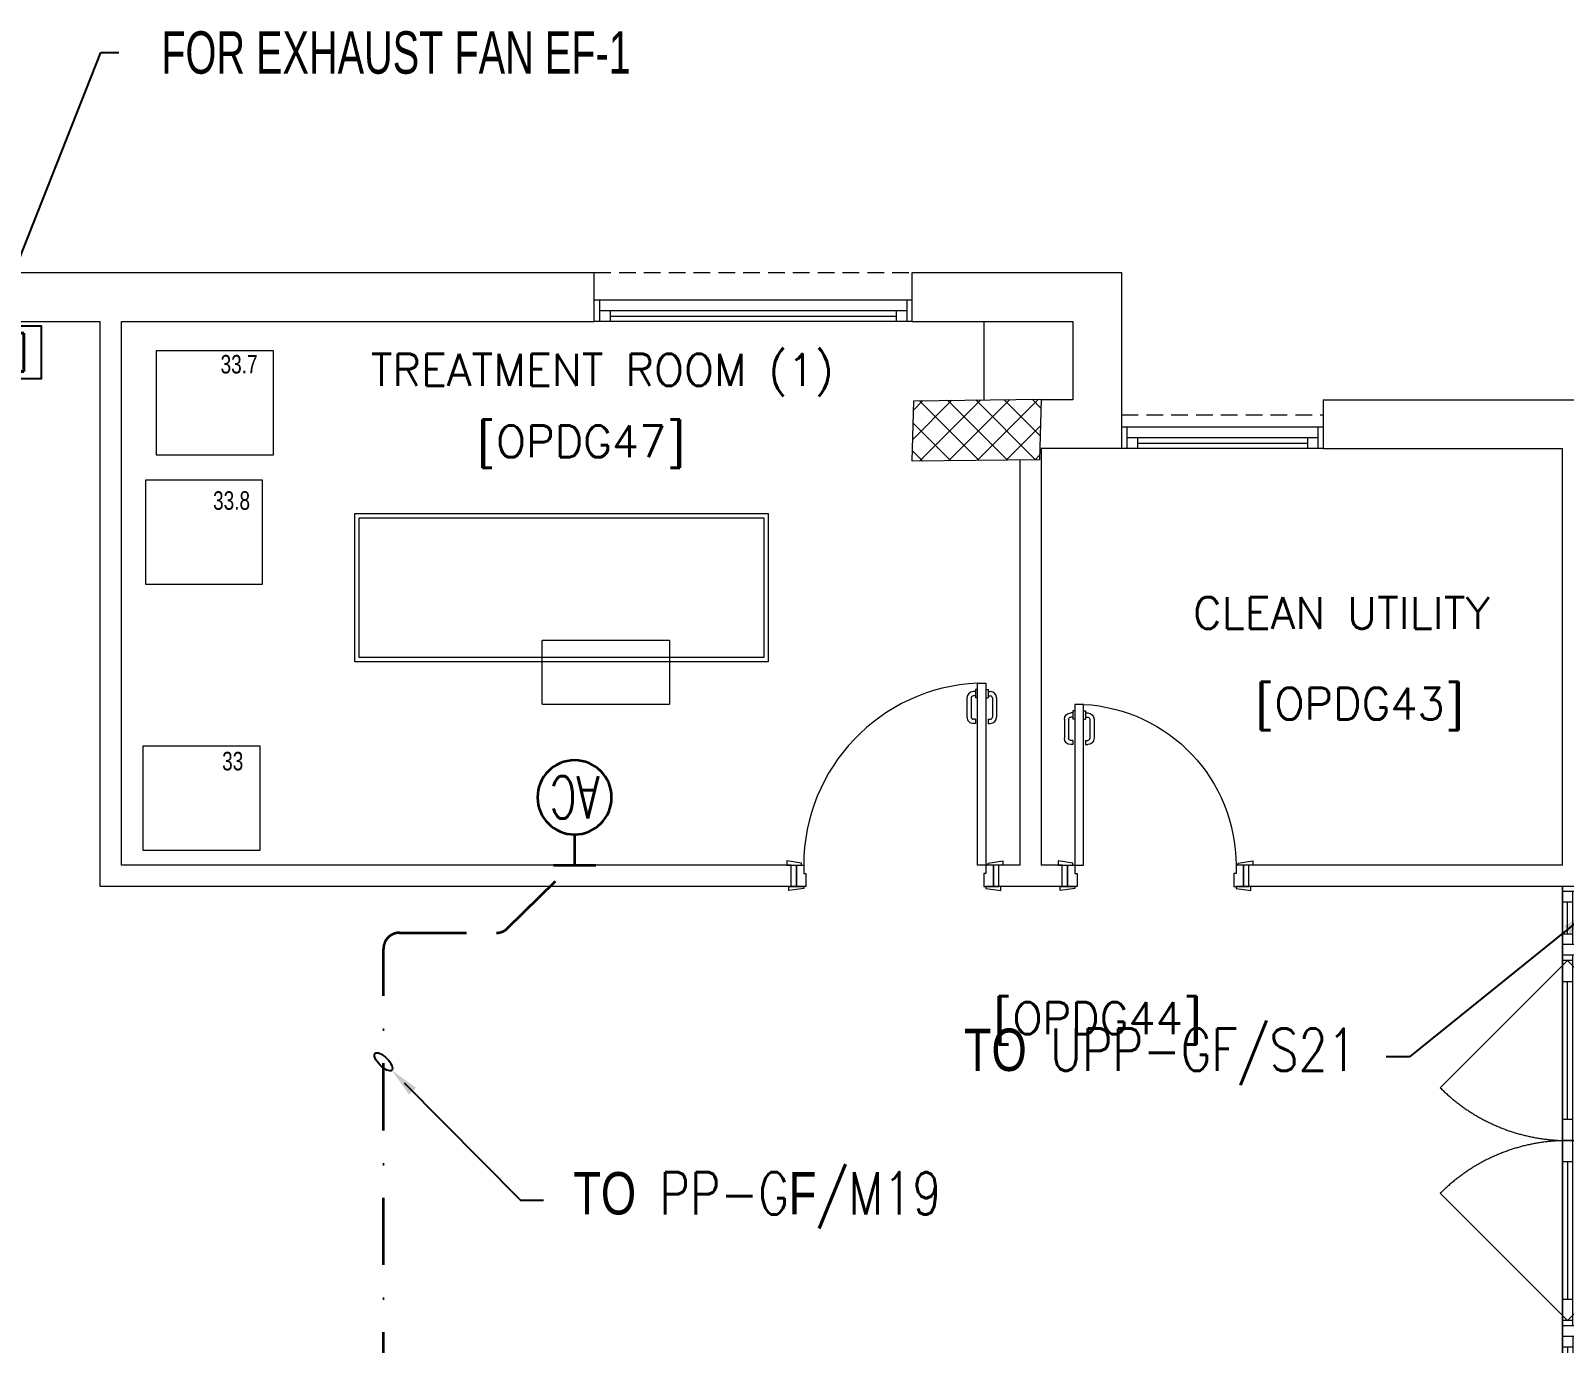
# Model space of a CAD drawing. Header units: inches. Extents: x -12418 to 57169, y -29325 to 19878.
# Drawn here: x 29850 to 37087, y 4349 to 10545 of the extents above; entities that cross this region are included whole.
import ezdxf
from ezdxf import colors
from ezdxf.entities.mleader import LeaderData, LeaderLine
from ezdxf.enums import TextEntityAlignment as Align
from ezdxf.math import Vec2, Vec3

# ---------------------------------------------------------------- set-up
doc = ezdxf.new("R2010")
doc.units = ezdxf.units.IN
doc.header["$LTSCALE"] = 25
doc.header["$MEASUREMENT"] = 0
for name, pattern in [('00-Ground Floor$0$DASHED', [0.75, 0.5, -0.25]), ('00-Ground Floor$0$HIDDEN2', [0.1875, 0.125, -0.0625]), ('DASHDOT', [25.4, 12.7, -6.35, 0, -6.35])]:
    doc.linetypes.add(name, pattern=pattern)
doc.layers.get('0').update_dxf_attribs({"color": 8})
for name, color, linetype, lineweight in [('00-Ground Floor$0$72_EGR_BASE_TEXT', 252, 'Continuous', 5), ('00-Ground Floor$0$72_EGR_EQP_TAG', 142, 'Continuous', 5), ('00-Ground Floor$0$Aluminum', 251, 'Continuous', 5), ('00-Ground Floor$0$C-HYDR-CTCH', 251, 'Continuous', 5), ('00-Ground Floor$0$Hatch', 254, 'Continuous', 5), ('00-Ground Floor$0$LOADING', 253, 'Continuous', 5), ('00-Ground Floor$0$Proj', 251, 'Continuous', 5), ('00-Ground Floor$0$Walls', 251, 'Continuous', 5), ('00-Ground Floor$0$Wooden Joinery', 251, 'Continuous', 5), ('E-LITE-CIRC @ 100', 6, 'Continuous', 25), ('E-LITE-CLNG-CNDT', 6, 'DASHDOT', 35), ('E-POWR-CIRC-NUMB', 6, 'Continuous', 25), ('E-POWR-CLNG-CNDT', 6, 'DASHDOT', 35), ('E-POWR-CTRL-NUMB', 6, 'Continuous', 25), ('E-POWR-TEXT @ 100', 6, 'Continuous', 25), ('E-POWR-WALL @ 100', 4, 'Continuous', 35)]:
    doc.layers.add(name, color=color, linetype=linetype, lineweight=lineweight)
doc.layers.add('E-POWR-IDEN', color=101, linetype='Continuous')
doc.layers.add('e-powr-swch @ 100', color=191, linetype='Continuous')
doc.styles.add('00-Ground Floor$0$SIMPLEX', font='SIMPLEX.shx', dxfattribs={"height": 150})
doc.styles.add('00-Ground Floor$0$X3G_ENTITY_257CFD', font='swisscl.ttf', dxfattribs={"height": 200})
doc.styles.add('DC_Elc_Romans', font='elc_romans.shx', dxfattribs={"width": 0.7})
doc.styles.add('DC_Simplex', font='SIMPLEX.shx', dxfattribs={"width": 0.7})

# ---------------------------------------------------------------- blocks, each defined once
blk = doc.blocks.new('00-Ground Floor$0$door1700')
at = {"layer": '00-Ground Floor$0$Aluminum', "linetype": '00-Ground Floor$0$DASHED', "ltscale": 300}
for p, q in [((34940, 89347.9), (35541, 89949)), ((36640, 89347.9), (36039, 89949)), ((34940, 89347.9), (35541, 88746.9)), ((36640, 89347.9), (36039, 88746.9))]:
    blk.add_line(p, q, dxfattribs=at)
at = {"layer": '00-Ground Floor$0$Aluminum'}
for p, q in [((34915, 89422.9), (34590, 89422.9)), ((34615, 89422.9), (34615, 89322.9)), ((34865, 89422.9), (34865, 89322.9)), ((34915, 89422.9), (34915, 89322.9)), ((36990, 89422.9), (36665, 89422.9)), ((36665, 89422.9), (36665, 89322.9)), ((36715, 89422.9), (36715, 89322.9)), ((36965, 89422.9), (36965, 89322.9)), ((36990, 89322.9), (34590, 89322.9)), ((34590, 89322.9), (36990, 89322.9)), ((34865, 89372.9), (34615, 89372.9)), ((34665, 89372.9), (34665, 89322.9)), ((34815, 89347.9), (34665, 89347.9)), ((34815, 89372.9), (34815, 89322.9)), ((36665, 89372.9), (34915, 89372.9)), ((34940, 89372.9), (34940, 89322.9)), ((35040, 89372.9), (35040, 89322.9)), ((35690, 89347.9), (35040, 89347.9)), ((35690, 89372.9), (35690, 89322.9)), ((35790, 89372.9), (35790, 89322.9)), ((35890, 89372.9), (35890, 89322.9)), ((35890, 89347.9), (36540, 89347.9)), ((36540, 89372.9), (36540, 89322.9)), ((36640, 89372.9), (36640, 89322.9)), ((36715, 89372.9), (36965, 89372.9)), ((36765, 89372.9), (36765, 89322.9)), ((36765, 89347.9), (36915, 89347.9)), ((36915, 89372.9), (36915, 89322.9))]:
    blk.add_line(p, q, dxfattribs=at)
at = {"layer": '00-Ground Floor$0$Aluminum', "linetype": '00-Ground Floor$0$DASHED', "ltscale": 300}
for centre, start, end in [((34940, 89347.9), 315, 45), ((36640, 89347.9), 135, 225)]:
    blk.add_arc(centre, 850, start, end, dxfattribs=at)
blk = doc.blocks.new('00-Ground Floor$0$A$C72370EFE')
at = {"layer": '00-Ground Floor$0$Wooden Joinery'}
for p, q in [((-0.05, -0.07), (-0.05, -0.16)), ((-0.03, -0.07), (-0.03, -0.16)), ((-0.01, -0.04), (-0.02, -0.04)), ((-0.01, -0.06), (-0.02, -0.06)), ((-0.01, -0.03), (-0.01, -0.07)), ((0, -0.03), (-0.01, -0.03)), ((0, -0.07), (-0.01, -0.07)), ((0.04, -0.03), (0.05, -0.03)), ((0.04, -0.07), (0.05, -0.07)), ((0.05, -0.03), (0.05, -0.07)), ((0.05, -0.04), (0.06, -0.04)), ((0.05, -0.06), (0.06, -0.06)), ((0.07, -0.07), (0.07, -0.16)), ((0.09, -0.07), (0.09, -0.16)), ((-0.01, -0.17), (-0.02, -0.17)), ((-0.01, -0.19), (-0.02, -0.19)), ((-0.01, -0.17), (-0.01, -0.19)), ((0.05, -0.17), (0.06, -0.17)), ((0.05, -0.17), (0.05, -0.19)), ((0.05, -0.19), (0.06, -0.19))]:
    blk.add_line(p, q, dxfattribs=at)
for centre, radius, start, end in [((-0.02, -0.07), 0.03, 90, 180), ((-0.02, -0.07), 0.01, 90, 180), ((0.06, -0.07), 0.03, 0, 90), ((0.06, -0.07), 0.01, 0, 90), ((-0.02, -0.16), 0.03, 180, 270), ((-0.02, -0.16), 0.01, 180, 270), ((0.06, -0.16), 0.01, 270, 0), ((0.06, -0.16), 0.03, 270, 0)]:
    blk.add_arc(centre, radius, start, end, dxfattribs=at)
blk = doc.blocks.new('00-Ground Floor$0$A$C5DAD61B4')
at = {"layer": '00-Ground Floor$0$Wooden Joinery'}
for points in [[(80, 959.1), (80, 969.1), (10, 979.1), (10, 959.1)], [(940, 959.1), (940, 969.1), (1010, 979.1), (1010, 959.1)], [(70, 859.1), (70, 849.1), (0, 839.1), (0, 859.1)], [(120, 859.1), (120, 0), (80, 0), (80, 859.1)], [(950, 859.1), (950, 849.1), (1020, 839.1), (1020, 859.1)]]:
    blk.add_lwpolyline(points, close=True, dxfattribs=at)
for points in [[(45, 859.1), (45, 959.1), (20, 959.1), (20, 859.1), (45, 859.1)], [(45, 859.1), (80, 859.1), (80, 899.1), (90, 899.1), (90, 959.1), (45, 959.1), (45, 859.1)], [(975, 859.1), (940, 859.1), (940, 899.1), (930, 899.1), (930, 959.1), (975, 959.1), (975, 859.1)], [(975, 859.1), (975, 959.1), (1000, 959.1), (1000, 859.1), (975, 859.1)]]:
    blk.add_lwpolyline(points, dxfattribs=at)
blk.add_arc((80, 859.1), 860, 272.66603, 0, dxfattribs=at)
at = {"layer": '00-Ground Floor$0$Wooden Joinery', "xscale": 999.9999999998854, "yscale": 999.9999999998854, "zscale": 999.9999999998854, "rotation": 180}
blk.add_blockref('00-Ground Floor$0$A$C72370EFE', (120, 0), dxfattribs=at)
blk = doc.blocks.new('00-Ground Floor$0$A$C5FCA3E6B')
at = {"layer": '00-Ground Floor$0$Wooden Joinery'}
for points in [[(80, 858.9), (80, 868.9), (10, 878.9), (10, 858.9)], [(840, 858.9), (840, 868.9), (910, 878.9), (910, 858.9)], [(70, 758.9), (70, 748.9), (0, 738.9), (0, 758.9)], [(120, 758.9), (120, 0), (80, 0), (80, 758.9)], [(850, 758.9), (850, 748.9), (920, 738.9), (920, 758.9)]]:
    blk.add_lwpolyline(points, close=True, dxfattribs=at)
for points in [[(45, 758.9), (45, 858.9), (20, 858.9), (20, 758.9), (45, 758.9)], [(45, 758.9), (80, 758.9), (80, 798.9), (90, 798.9), (90, 858.9), (45, 858.9), (45, 758.9)], [(875, 758.9), (840, 758.9), (840, 798.9), (830, 798.9), (830, 858.9), (875, 858.9), (875, 758.9)], [(875, 758.9), (875, 858.9), (900, 858.9), (900, 758.9), (875, 758.9)]]:
    blk.add_lwpolyline(points, dxfattribs=at)
blk.add_arc((80, 758.9), 760, 273.01713, 0, dxfattribs=at)
at = {"layer": '00-Ground Floor$0$Wooden Joinery', "xscale": 999.9999999998854, "yscale": 999.9999999998854, "zscale": 999.9999999998854, "rotation": 180}
blk.add_blockref('00-Ground Floor$0$A$C72370EFE', (120, 0), dxfattribs=at)
blk = doc.blocks.new('00-Ground Floor$0$H.A.2.3_Second Floor Plan$0$A$C64EB3589')
for p, q in [((-1106.9, 923.8, -10), (-506.9, 923.8, -10)), ((-1106.9, 923.8, -10), (-1106.9, 623.8, -10)), ((-506.9, 623.8, -10), (-506.9, 923.8, -10)), ((-506.9, 623.8, -10), (-1106.9, 623.8, -10))]:
    blk.add_line(p, q)
at = {"elevation": -10}
for points in [[(-1990.9, 23.8), (-40.9, 23.8), (-40.9, 723.8), (-1990.9, 723.8)], [(-1990.9, 23.8), (-40.9, 23.8), (-40.9, 723.8), (-1990.9, 723.8)], [(-1990.9, 23.8), (-40.9, 23.8), (-40.9, 723.8), (-1990.9, 723.8)], [(-1990.9, 23.8), (-40.9, 23.8), (-40.9, 723.8), (-1990.9, 723.8)], [(-1970.9, 43.8), (-60.9, 43.8), (-60.9, 703.8), (-1970.9, 703.8)], [(-1970.9, 43.8), (-60.9, 43.8), (-60.9, 703.8), (-1970.9, 703.8)], [(-1970.9, 43.8), (-60.9, 43.8), (-60.9, 703.8), (-1970.9, 703.8)], [(-1970.9, 43.8), (-60.9, 43.8), (-60.9, 703.8), (-1970.9, 703.8)]]:
    blk.add_lwpolyline(points, close=True, dxfattribs=at)
blk = doc.blocks.new('00-Ground Floor$0$ELECTROTHERAPY UNIT')
at = {"layer": '00-Ground Floor$0$LOADING', "elevation": 0}
blk.add_lwpolyline([(-952367.9, -379387.9), (-952921.6, -379387.9), (-952921.6, -379879.1), (-952367.9, -379879.1)], close=True, dxfattribs=at)
blk = doc.blocks.new('00-Ground Floor$0$MAGNETOTHERAPY')
at = {"layer": '00-Ground Floor$0$LOADING'}
blk.add_lwpolyline([(-953179.3, -373396.7), (-952625.7, -373396.7), (-952625.7, -372905.5), (-953179.3, -372905.5)], close=True, dxfattribs=at)
blk = doc.blocks.new('00-Ground Floor$0$HYDRO COLD')
at = {"layer": '00-Ground Floor$0$LOADING', "elevation": 0}
blk.add_lwpolyline([(-952549.9, -375492.8), (-953103.6, -375492.8), (-953103.6, -375984), (-952549.9, -375984)], close=True, dxfattribs=at)
blk = doc.blocks.new('00-Ground Floor')
at = {"layer": '00-Ground Floor$0$Hatch'}
h = blk.add_hatch(dxfattribs=at)
h.set_pattern_fill('ANSI37', color=256, scale=30)
h.set_pattern_definition([(45, (-1981.42, -13099.68), (-67.35192, 67.35192), []), (135, (-1981.42, -13099.68), (-67.35192, -67.35192), [])])
h.paths.add_polyline_path([(48971.2, 8818.2), (48367.3, 8810.1), (48371.2, 8521.7), (48975.1, 8529.8)])
h.paths.add_polyline_path([(41810.5, 8810.5), (41227, 8805), (41207, 8513.7), (41790.5, 8519.1)])
h.paths.add_polyline_path([(27433.5, 8803.1), (26834.4, 8799), (26828.7, 8506), (27427.8, 8510)])
h.paths.add_polyline_path([(34618.7, 8805.3), (34017.5, 8797.8), (34009.3, 8512.1), (34610.5, 8519.6)])
h.paths.add_polyline_path([(20214.3, 8812.4), (19607.8, 8790.5), (19622.4, 8498), (20228.8, 8519.8)])
h.paths.add_polyline_path([(13477.7, 8802), (12255.7, 8825.9), (12249.3, 8529.8), (13471.3, 8505.8)])
h.paths.add_polyline_path([(13491.8, 1601.9), (12276.8, 1586.2), (12263.3, 1293.7), (13478.3, 1309.4)])
h.paths.add_polyline_path([(13465.7, -5591.3), (12262.6, -5607.3), (12256.9, -5900.3), (13460, -5884.3)])
h.paths.add_polyline_path([(13484.2, -12790), (12287.5, -12801.4), (12290.4, -13095.9), (13487, -13084.4)])
h.paths.add_polyline_path([(5849.2, -12787.9), (5245.6, -12791.6), (5256.3, -13077.1), (5859.8, -13073.4)])
h.paths.add_polyline_path([(5833.8, -5589.9), (5236.9, -5588.3), (5236.8, -5889.5), (5833.6, -5891)])
h.paths.add_polyline_path([(5843.6, 1599.7), (5224.3, 1600.9), (5213.7, 1298), (5833, 1296.7)])
h.paths.add_polyline_path([(5820.3, 8779.1), (5219.7, 8793.5), (5216, 8503.9), (5816.7, 8489.4)])
h.paths.add_polyline_path([(-1378.8, 8777.2), (-1981.4, 8799.9), (-1979.5, 8511.6), (-1376.9, 8488.9)])
h.paths.add_polyline_path([(-1371.1, -5601.1), (-1973.1, -5608.1), (-1969.7, -5899.7), (-1367.7, -5892.7)])
h.paths.add_polyline_path([(-1353.5, -12795.7), (-1951.9, -12796.7), (-1947.1, -13097.4), (-1348.7, -13096.4)])
h.paths.add_polyline_path([(20233.2, -12782.5), (19627.5, -12795.4), (19633.2, -13096.6), (20238.9, -13083.7)])
h.paths.add_polyline_path([(20226.6, -5590), (19632.3, -5607.6), (19634.4, -5904.1), (20228.7, -5886.6)])
h.paths.add_polyline_path([(20217.9, 1618), (19619, 1610.4), (19623, 1310.2), (20221.9, 1317.9)])
h.paths.add_polyline_path([(27418.3, 1602.8), (26816.3, 1607.5), (26820.6, 1315.3), (27422.5, 1310.7)])
h.paths.add_polyline_path([(27422, -5579.9), (26818.1, -5597.5), (26831.6, -5897.5), (27431.7, -5876.5)])
h.paths.add_polyline_path([(27438.1, -12795.9), (26834.3, -12789.3), (26831.9, -13075), (27435.7, -13081.6)])
h.paths.add_polyline_path([(34636.6, -12785.4), (34039.3, -12800), (34048.3, -13099.7), (34645.6, -13085.1)])
h.paths.add_polyline_path([(34629.3, -5597.1), (34028, -5595.2), (34029.2, -5892.4), (34630.4, -5894.3)])
h.paths.add_polyline_path([(34592.8, 1606.7), (34012, 1611.4), (34031.7, 1321.6), (34612.5, 1316.9)])
h.paths.add_polyline_path([(41796.2, 1606), (41198.6, 1619.8), (41200.6, 1327.8), (41798.2, 1314.1)])
h.paths.add_polyline_path([(41797.2, -5592.6), (41228.8, -5600.2), (41230.6, -5894.3), (41799, -5886.7)])
h.paths.add_polyline_path([(41834.3, -12789.7), (41229, -12792.4), (41230.4, -13096.9), (41835.6, -13094.3)])
h.paths.add_polyline_path([(49008.5, -12790.2), (48420.5, -12774.1), (48407.3, -13081.4), (48995.3, -13097.4)])
h.paths.add_polyline_path([(48992.7, -5590.8), (48389.5, -5589.7), (48387.5, -5886.2), (48990.7, -5887.3)])
at = {"layer": '00-Ground Floor$0$Aluminum'}
for p, q in [((34009.4, 9272.6, 0), (32509.4, 9272.6, 0)), ((32534.4, 9272.6, 0), (32534.4, 9172.6, 0)), ((33984.4, 9272.6, 0), (33984.4, 9172.6, 0)), ((33984.4, 9222.6, 0), (32534.4, 9222.6, 0)), ((32584.4, 9222.6, 0), (32584.4, 9172.6, 0)), ((32584.4, 9197.6, 0), (33934.4, 9197.6, 0)), ((33934.4, 9222.6, 0), (33934.4, 9172.6, 0)), ((34009.4, 9172.6, 0), (32509.4, 9172.6, 0)), ((35949.5, 8672.6, 0), (34998.1, 8672.6, 0)), ((35023.1, 8672.6, 0), (35023.1, 8572.6, 0)), ((35924.5, 8622.6, 0), (35023.1, 8622.6, 0)), ((35073.1, 8622.6, 0), (35073.1, 8572.6, 0)), ((35874.5, 8622.6, 0), (35874.5, 8572.6, 0)), ((35924.5, 8672.6, 0), (35924.5, 8572.6, 0)), ((35949.5, 8572.6, 0), (34998.1, 8572.6, 0)), ((35073.1, 8597.6, 0), (35874.5, 8597.6, 0))]:
    blk.add_line(p, q, dxfattribs=at)
at = {"layer": '00-Ground Floor$0$C-HYDR-CTCH', "flags": 128}
blk.add_lwpolyline([(34009.3, 8512.1), (34017.5, 8797.8), (34618.7, 8805.3), (34610.5, 8519.6), (34009.3, 8512.1)], dxfattribs=at)
at = {"layer": '00-Ground Floor$0$Proj', "linetype": '00-Ground Floor$0$HIDDEN2', "ltscale": 25}
for p, q in [((32509.4, 9402.6, 0), (34009.4, 9402.6, 0)), ((34998.1, 8731.7, 0), (35949.5, 8731.7, 0))]:
    blk.add_line(p, q, dxfattribs=at)
at = {"layer": '00-Ground Floor$0$Walls'}
for p, q in [((28947.9, 9402.6, 0), (32509.4, 9402.6, 0)), ((32509.4, 9172.6, 0), (32509.4, 9402.6, 0)), ((34009.4, 9402.6, 0), (34998.1, 9402.6, 0)), ((34009.4, 9172.6, 0), (34009.4, 9402.6, 0)), ((34998.1, 9402.6, 0), (34998.1, 8572.6, 0)), ((28947.9, 9172.6, 0), (30177.9, 9172.6, 0)), ((30177.9, 6505.7, 0), (30177.9, 9172.6, 0)), ((30277.9, 6605.7, 0), (30277.9, 9172.6, 0)), ((30277.9, 9172.6, 0), (32509.4, 9172.6, 0)), ((34009.4, 9172.6, 0), (34768.1, 9172.6, 0)), ((34768.1, 9172.6, 0), (34768.1, 8802.6, 0)), ((34768.1, 8802.6, 0), (34618.7, 8802.6, 0)), ((35949.5, 8802.6, 0), (37873, 8802.6, 0)), ((35949.5, 8802.6, 0), (35949.5, 8572.6, 0)), ((34617.9, 8572.6, 0), (34617.9, 6605.7, 0)), ((34998.1, 8572.6, 0), (34617.9, 8572.6, 0)), ((35949.5, 8572.6, 0), (37077.9, 8572.6, 0)), ((37077.9, 6605.7, 0), (37077.9, 8572.6, 0)), ((34517.9, 8518.4, 0), (34517.9, 6605.7, 0)), ((33437.9, 6605.7, 0), (30277.9, 6605.7, 0)), ((33437.9, 6505.7, 0), (33437.9, 6605.7, 0)), ((34517.9, 6605.7, 0), (34417.9, 6605.7, 0)), ((34417.9, 6505.7, 0), (34417.9, 6605.7, 0)), ((34717.9, 6605.7, 0), (34617.9, 6605.7, 0)), ((34717.9, 6505.7, 0), (34717.9, 6605.7, 0)), ((35597.9, 6505.7, 0), (35597.9, 6605.7, 0)), ((37077.9, 6605.7, 0), (35597.9, 6605.7, 0)), ((33437.9, 6505.7, 0), (30177.9, 6505.7, 0)), ((34717.9, 6505.7, 0), (34417.9, 6505.7, 0)), ((37177.9, 6505.7, 0), (35597.9, 6505.7, 0))]:
    blk.add_line(p, q, dxfattribs=at)
at = {"layer": '00-Ground Floor$0$Wooden Joinery'}
blk.add_line((34347.9, 9172.6, 0), (34347.9, 8802.6, 0), dxfattribs=at)
at = {"layer": '00-Ground Floor$0$Aluminum', "rotation": 270}
blk.add_blockref('00-Ground Floor$0$door1700', (-52245, 41095.7, 0), dxfattribs=at)
at = {"layer": '00-Ground Floor$0$LOADING'}
for name, p in [('00-Ground Floor$0$ELECTROTHERAPY UNIT', (983363.1, 388421.6, 0)), ('00-Ground Floor$0$MAGNETOTHERAPY', (983570, 381329.1)), ('00-Ground Floor$0$HYDRO COLD', (983482.8, 382660.1, 0))]:
    blk.add_blockref(name, p, dxfattribs=at)
at = {"layer": '00-Ground Floor$0$LOADING', "extrusion": (0, 0, -1), "zscale": -1, "rotation": 180}
blk.add_blockref('00-Ground Floor$0$H.A.2.3_Second Floor Plan$0$A$C64EB3589', (-33370.5, 8289.2, -10), dxfattribs=at)
at = {"layer": '00-Ground Floor$0$Wooden Joinery', "rotation": 180}
blk.add_blockref('00-Ground Floor$0$A$C5DAD61B4', (34437.9, 7464.7, 0), dxfattribs=at)
at = {"layer": '00-Ground Floor$0$Wooden Joinery', "xscale": -1, "rotation": 180}
blk.add_blockref('00-Ground Floor$0$A$C5FCA3E6B', (34697.9, 7364.6, 0), dxfattribs=at)
at = {"layer": '00-Ground Floor$0$72_EGR_BASE_TEXT', "char_height": 150, "attachment_point": 2, "style": '00-Ground Floor$0$SIMPLEX'}
for s, insert in [('TREATMENT ROOM (1)', (32546.8, 9018.6)), ('[OPDG47]', (32447.4, 8680.7, 0)), ('CLEAN UTILITY', (36035.9, 7871.2)), ('[OPDG43]', (36121.1, 7443, 0)), ('[OPDG44]', (34885, 5958.6, 0))]:
    blk.add_mtext(s, dxfattribs=dict(at, insert=insert))
at = {"layer": '00-Ground Floor$0$72_EGR_EQP_TAG', "char_height": 87.47, "attachment_point": 2, "style": '00-Ground Floor$0$X3G_ENTITY_257CFD'}
for s, insert in [('33.7', (30833, 9013.9, 0)), ('33.8', (30797.6, 8370.5, 0)), ('33', (30802.9, 7140.6, 0))]:
    blk.add_mtext(s, dxfattribs=dict(at, insert=insert))
blk = doc.blocks.new('ARR0W')
at = {"color": 45}
blk.add_ellipse((0, 0), major_axis=(0.4, 0), ratio=0.4, dxfattribs=at)
at = {"color": 45, "ltscale": 0.5}
blk.add_solid([(-1.4, 0.167), (-0.4, 0), (-1.4, -0.167)], dxfattribs=at)
blk = doc.blocks.new('*U34')
for p, q in [((-1, 0), (1, 0)), ((0, -1.45), (0, 0))]:
    blk.add_line(p, q)
blk.add_circle((0, -3.2), 1.75)
at = {"layer": 'E-POWR-CIRC-NUMB', "style": 'DC_Simplex', "width": 0.7, "flags": 8}
blk.add_attdef('CIRCUIT', (3.364, 5.671), '', height=2, rotation=360, dxfattribs=at)
at = {"layer": 'E-POWR-IDEN', "style": 'DC_Simplex', "width": 0.7, "flags": 8}
blk.add_attdef('TYPE', text='', height=2, rotation=180, dxfattribs=at).set_placement((0, -3.2), align=Align.MIDDLE_CENTER)
blk = doc.blocks.new('*U28')
blk.add_lwpolyline([(-2.25, -2.5), (-2.25, 0), (2.25, 0), (2.25, -2.5)], close=True)
blk.add_lwpolyline([(-2.25, -1.25), (-3.75, -1.25), (-3.75, -2.5)])
at = {"layer": 'E-POWR-CIRC-NUMB', "style": 'DC_Simplex', "width": 0.7, "flags": 8}
blk.add_attdef('CIRCUIT', (4.233, 3.688), '', height=2, rotation=360, dxfattribs=at)
at = {"layer": 'E-POWR-CTRL-NUMB', "style": 'DC_Simplex', "width": 0.7, "flags": 8}
blk.add_attdef('AMPER', text='', height=2, rotation=360, dxfattribs=at).set_placement((4.233, 1.25), align=Align.MIDDLE_LEFT)
at = {"layer": 'E-POWR-IDEN', "style": 'DC_Simplex', "width": 0.7, "flags": 8}
blk.add_attdef('TYPE', text='', height=1.8, rotation=180, dxfattribs=at).set_placement((0, -1.25), align=Align.MIDDLE_CENTER)

msp = doc.modelspace()

# ---------------------------------------------------------------- linework, layer by layer
at = {"layer": 'E-POWR-CLNG-CNDT', "elevation": 0}
msp.add_lwpolyline([(31514.4, -997.4), (31514.4, 6211.3, -0.414214), (31589.4, 6286.3), (32047.5, 6286.3, 0.195779), (32099.8, 6307.6), (32440.3, 6639.9)], format="xyb", dxfattribs=at)

# ---------------------------------------------------------------- block references
at = {"layer": 'E-LITE-CLNG-CNDT'}
msp.add_blockref('00-Ground Floor', (0, 0), dxfattribs=at)
at = {"layer": 'e-powr-swch @ 100'}
ref = msp.add_blockref('*U28', (29674.4, 9151, 0), dxfattribs=dict(at, xscale=100, yscale=100, zscale=100))
ref.add_attrib('TYPE', 'D.S.', dxfattribs={"layer": 'E-POWR-IDEN', "height": 180, "rotation": 180, "style": 'DC_Simplex', "width": 0.7, "flags": 8}).set_placement((29674.4, 9026, 0), align=Align.MIDDLE_CENTER)
ref.add_attrib('AMPER', '2x20A', dxfattribs={"layer": 'E-POWR-CTRL-NUMB', "height": 200, "rotation": 360, "style": 'DC_Simplex', "width": 0.7, "flags": 8}).set_placement((28939.3, 8665.5, 0), align=Align.MIDDLE_LEFT)
at = {"layer": 'E-POWR-WALL @ 100'}
ref = msp.add_blockref('*U34', (32416.3, 6605.7, 0), dxfattribs=dict(at, xscale=-100, yscale=100, zscale=100, rotation=180))
ref.add_attrib('TYPE', 'AC', dxfattribs={"layer": 'E-POWR-IDEN', "height": 200, "rotation": 180, "style": 'DC_Simplex', "width": 0.7, "flags": 8}).set_placement((32416.3, 6925.7, 0), align=Align.MIDDLE_CENTER)

# ---------------------------------------------------------------- leaders
at = {"layer": 'E-LITE-CIRC @ 100'}
ml = msp.add_multileader_mtext('Standard', dxfattribs=at)
ml.set_content('{\\Fdc_el_romans|c0;\\W0.8;TO\\Fromans|c0; \\Fsimplex|c0;UPP-GF/S21}', color=256, style='DC_Simplex')
ml.set_leader_properties()
ml.set_arrow_properties(name='ARR0W')
ml.build(insert=Vec2(0, 0))
ml.multileader.update_dxf_attribs({"dogleg_length": 200, "arrow_head_size": 140, "scale": 100})
ctx = ml.context
ctx.base_point, ctx.scale, ctx.char_height, ctx.arrow_head_size, ctx.landing_gap_size, ctx.plane_origin, ctx.plane_x_axis, ctx.plane_y_axis = Vec3(34008.9, 5700.9), 100, 200, 140, 140, Vec3(50520.2, -331.6), Vec3(1, 0.000001, 0), Vec3(-0.000001, 1, 0)
ctx.text_align_type = 2
notes = []
notes.append((ctx, [(1, (1, 1, 0), (36355.8, 5700.9), (-1, -0.000001, 0), 108.8, [(0, [(37253.7, 6423.8)], 0, [])])]))
ctx.mtext.insert, ctx.mtext.text_direction, ctx.mtext.rotation, ctx.mtext.alignment, ctx.mtext.flow_direction = Vec3(36107, 5834.2), Vec3(1, 0.000001, 0), 0.000001, 3, 5
ml = msp.add_multileader_mtext('Standard', dxfattribs=at)
ml.set_content('{\\Fdc_el_romans|c0;\\W0.8;TO\\Fromans|c0; \\Fsimplex|c0;PP-G\\Fdc_el_romans|c0;F\\Fsimplex|c0;/M19}', color=256, style='DC_Simplex')
ml.set_leader_properties()
ml.set_arrow_properties(name='ARR0W')
ml.build(insert=Vec2(0, 0))
ml.multileader.update_dxf_attribs({"dogleg_length": 200, "arrow_head_size": 140, "scale": 100})
ctx = ml.context
ctx.base_point, ctx.scale, ctx.char_height, ctx.arrow_head_size, ctx.landing_gap_size, ctx.plane_origin, ctx.plane_x_axis, ctx.plane_y_axis = Vec3(32269.8, 5023.6, 0), 100, 200, 140, 140, Vec3(40257.1, 12344.9, 0), Vec3(1, -0.000001, 0), Vec3(0.000001, 1, 0)
notes.append((ctx, [(0, (1, 1, 0), (32161, 5023.6, 0), (1, -0.000001, 0), 108.8, [(0, [(31514.4, 5677.7, 0)], 0, [])])]))
ctx.mtext.insert, ctx.mtext.text_direction, ctx.mtext.rotation, ctx.mtext.flow_direction = Vec3(32409.8, 5156.9, 0), Vec3(1, -0.000001, 0), 6.283185, 5
at = {"layer": 'E-POWR-TEXT @ 100'}
ml = msp.add_multileader_mtext('Standard', dxfattribs=at)
ml.set_content('FOR EXHAUST FAN EF-1', color=256, style='DC_Elc_Romans')
ml.set_leader_properties(color=45)
ml.build(insert=Vec2(0, 0))
ml.multileader.update_dxf_attribs({"dogleg_length": 2, "arrow_head_size": 200, "scale": 100})
ctx = ml.context
ctx.base_point, ctx.scale, ctx.char_height, ctx.arrow_head_size, ctx.landing_gap_size, ctx.plane_origin = Vec3(30265.9, 10441.6), 100, 200, 200, 200, Vec3(27489.3, 8073.9)
notes.append((ctx, [(0, (1, 1, 0), (30181.2, 10441.6), (1, 0), 84.7, [(0, [(29672.2, 9151)], 0, [])])]))
ctx.mtext.insert, ctx.mtext.flow_direction = Vec3(30465.9, 10541.6), 5
for ctx, leaders in notes:
    for number, flags, end, landing, length, lines in leaders:
        leader = LeaderData()
        leader.index, (leader.has_last_leader_line, leader.has_dogleg_vector, leader.attachment_direction) = number, flags
        leader.last_leader_point, leader.dogleg_vector, leader.dogleg_length = Vec3(end), Vec3(landing), length
        for number, points, colour, breaks in lines:
            line = LeaderLine()
            line.index, line.vertices, line.color, line.breaks = number, Vec3.list(points), colors.encode_raw_color(colour), breaks
            leader.lines.append(line)
        ctx.leaders.append(leader)

doc.saveas('drawing.dxf')
